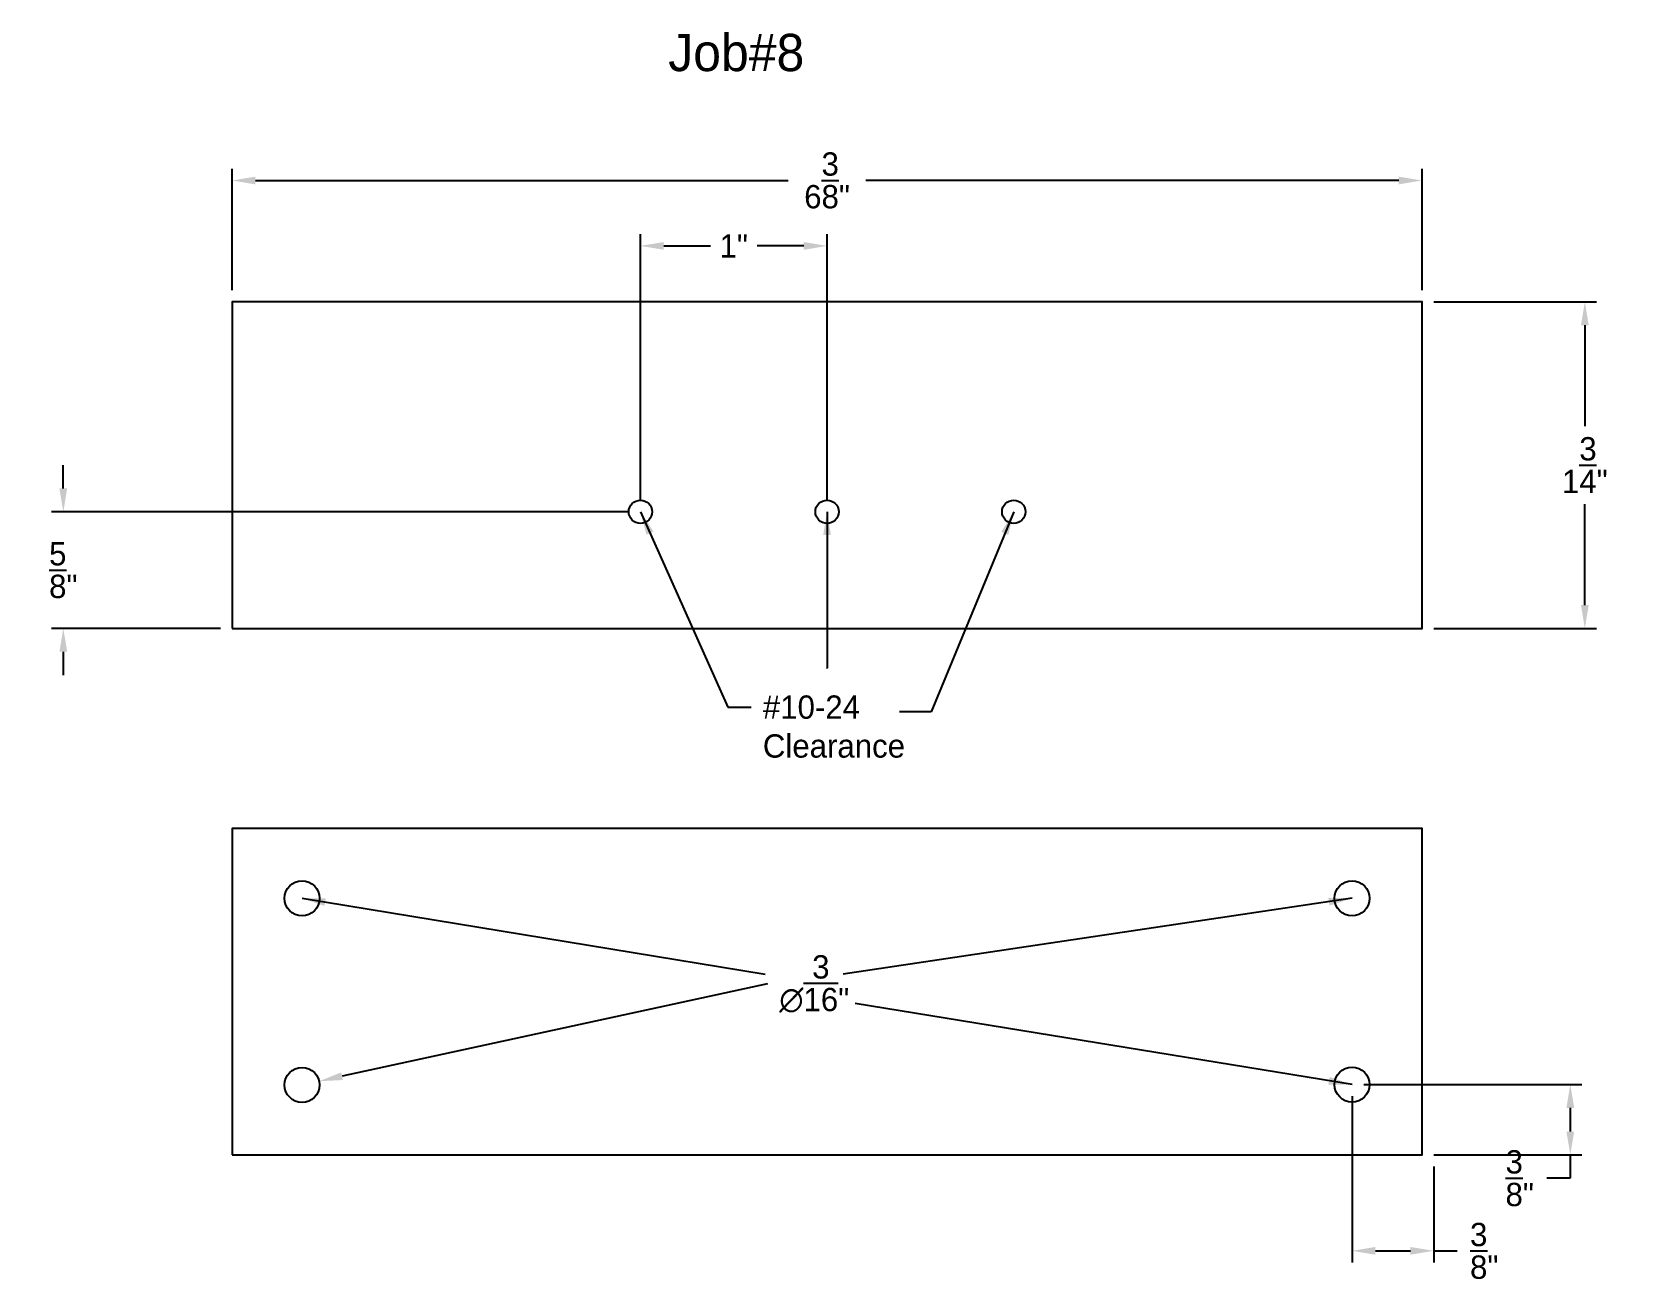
# Model space of a CAD drawing. Header units: millimetres. Extents: x 864.01 to 872.55, y 1457.23 to 1463.91.
import ezdxf

# ---------------------------------------------------------------- set-up
doc = ezdxf.new("R2010")
doc.units = ezdxf.units.MM
doc.layers.get('0').update_dxf_attribs({"color": 1})
doc.layers.add('dimensions', color=5, linetype='Continuous')
doc.layers.add('dimensions @ 1', color=5, linetype='Continuous')
doc.dimstyles.new('Annotative', dxfattribs={"dimscale": 0, "dimtxt": 0.125, "dimasz": 0.125, "dimexe": 0.0625, "dimexo": 0.0625, "dimgap": 0.0625, "dimtad": 0, "dimtih": 1, "dimtoh": 1, "dimlunit": 4, "dimtxsty": 'Standard', "dimcen": 0, "dimadec": 0, "dimazin": 0, "dimtfac": 1, "dimtofl": 0, "dimtmove": 0, "dimatfit": 3, "dimfxl": 1, "dimarcsym": 0})

# ---------------------------------------------------------------- blocks, each defined once
blk = doc.blocks.new('*D1')
at = {"layer": 'Defpoints', "color": 0}
for p in [(871.46, 1462.4653), (871.46, 1460.7153), (872.3322, 1460.7153)]:
    blk.add_point(p, dxfattribs=at)
at = {"layer": 'dimensions', "color": 0, "lineweight": -2}
for p, q in [((871.5225, 1462.4653), (872.3947, 1462.4653)), ((872.3322, 1462.3403), (872.3322, 1461.7986)), ((872.3322, 1460.8403), (872.3322, 1461.3819)), ((871.5225, 1460.7153), (872.3947, 1460.7153))]:
    blk.add_line(p, q, dxfattribs=at)
at = {"layer": 'dimensions', "color": 0}
for points in [[(872.3114, 1462.3403), (872.3531, 1462.3403), (872.3322, 1462.4653)], [(872.3114, 1460.8403), (872.3531, 1460.8403), (872.3322, 1460.7153)]]:
    blk.add_solid(points, dxfattribs=at)
at = {"layer": 'dimensions', "color": 0, "insert": (872.3322, 1461.5903), "char_height": 0.125, "attachment_point": 5}
blk.add_mtext('1{\\H1.000000x;\\S3/4;}"', dxfattribs=at)
blk = doc.blocks.new('*D2')
at = {"layer": 'Defpoints', "color": 0}
for p in [(871.46, 1463.1158), (865.085, 1462.4653), (871.46, 1462.4653)]:
    blk.add_point(p, dxfattribs=at)
at = {"layer": 'dimensions', "color": 0, "lineweight": -2}
for p, q in [((865.085, 1462.5278), (865.085, 1463.1783)), ((871.46, 1462.5278), (871.46, 1463.1783)), ((865.21, 1463.1158), (868.0641, 1463.1158)), ((871.335, 1463.1158), (868.4808, 1463.1158))]:
    blk.add_line(p, q, dxfattribs=at)
at = {"layer": 'dimensions', "color": 0}
for points in [[(865.21, 1463.1366), (865.21, 1463.0949), (865.085, 1463.1158)], [(871.335, 1463.1366), (871.335, 1463.0949), (871.46, 1463.1158)]]:
    blk.add_solid(points, dxfattribs=at)
at = {"layer": 'dimensions', "color": 0, "insert": (868.2725, 1463.1158), "char_height": 0.125, "attachment_point": 5}
blk.add_mtext('6{\\H1.000000x;\\S3/8;}"', dxfattribs=at)
blk = doc.blocks.new('*D3')
at = {"layer": 'Defpoints', "color": 0}
for p in [(868.2725, 1462.7653), (867.2725, 1461.3403), (868.2725, 1461.3403)]:
    blk.add_point(p, dxfattribs=at)
at = {"layer": 'dimensions', "color": 0, "lineweight": -2}
for p, q in [((867.2725, 1461.4028), (867.2725, 1462.8278)), ((868.2725, 1461.4028), (868.2725, 1462.8278)), ((867.3975, 1462.7653), (867.6475, 1462.7653)), ((868.1475, 1462.7653), (867.8975, 1462.7653))]:
    blk.add_line(p, q, dxfattribs=at)
at = {"layer": 'dimensions', "color": 0}
for points in [[(867.3975, 1462.7861), (867.3975, 1462.7444), (867.2725, 1462.7653)], [(868.1475, 1462.7861), (868.1475, 1462.7444), (868.2725, 1462.7653)]]:
    blk.add_solid(points, dxfattribs=at)
at = {"layer": 'dimensions', "color": 0, "insert": (867.7725, 1462.7653), "char_height": 0.125, "attachment_point": 5}
blk.add_mtext('1"', dxfattribs=at)
blk = doc.blocks.new('*D4')
at = {"layer": 'Defpoints', "color": 0}
for p in [(867.2725, 1461.3403), (864.1806, 1460.7153), (865.085, 1460.7153)]:
    blk.add_point(p, dxfattribs=at)
at = {"layer": 'dimensions', "color": 0, "lineweight": -2}
for p, q in [((864.1806, 1461.4653), (864.1806, 1461.5903)), ((867.21, 1461.3403), (864.1181, 1461.3403)), ((865.0225, 1460.7153), (864.1181, 1460.7153)), ((864.1806, 1460.5903), (864.1806, 1460.4653))]:
    blk.add_line(p, q, dxfattribs=at)
at = {"layer": 'dimensions', "color": 0}
for points in [[(864.1598, 1461.4653), (864.2015, 1461.4653), (864.1806, 1461.3403)], [(864.1598, 1460.5903), (864.2015, 1460.5903), (864.1806, 1460.7153)]]:
    blk.add_solid(points, dxfattribs=at)
at = {"layer": 'dimensions', "color": 0, "insert": (864.1806, 1461.0278), "char_height": 0.125, "attachment_point": 5}
blk.add_mtext('{\\H1.000000x;\\S5/8;}"', dxfattribs=at)
blk = doc.blocks.new('*D5')
at = {"layer": 'Defpoints', "color": 0}
for p in [(871.085, 1458.2702), (871.46, 1457.8934), (872.2543, 1457.8934)]:
    blk.add_point(p, dxfattribs=at)
at = {"layer": 'dimensions', "color": 0, "lineweight": -2}
for p, q in [((871.1475, 1458.2702), (872.3168, 1458.2702)), ((872.2543, 1458.1452), (872.2543, 1458.0184)), ((871.5225, 1457.8934), (872.3168, 1457.8934)), ((872.2543, 1457.8934), (872.2543, 1457.7684)), ((872.2543, 1457.7684), (872.1293, 1457.7684))]:
    blk.add_line(p, q, dxfattribs=at)
at = {"layer": 'dimensions', "color": 0}
for points in [[(872.2334, 1458.1452), (872.2751, 1458.1452), (872.2543, 1458.2702)], [(872.2334, 1458.0184), (872.2751, 1458.0184), (872.2543, 1457.8934)]]:
    blk.add_solid(points, dxfattribs=at)
at = {"layer": 'dimensions', "color": 0, "insert": (871.9834, 1457.7684), "char_height": 0.125, "attachment_point": 5}
blk.add_mtext('{\\H1.000000x;\\S3/8;}"', dxfattribs=at)
blk = doc.blocks.new('*D6')
at = {"layer": 'Defpoints', "color": 0}
for p in [(871.085, 1458.2702), (871.5225, 1457.8934), (871.5225, 1457.379)]:
    blk.add_point(p, dxfattribs=at)
at = {"layer": 'dimensions', "color": 0, "lineweight": -2}
for p, q in [((871.085, 1458.2077), (871.085, 1457.3165)), ((871.5225, 1457.8309), (871.5225, 1457.3165)), ((871.21, 1457.379), (871.3975, 1457.379)), ((871.5225, 1457.379), (871.6475, 1457.379))]:
    blk.add_line(p, q, dxfattribs=at)
at = {"layer": 'dimensions', "color": 0}
for points in [[(871.21, 1457.3998), (871.21, 1457.3582), (871.085, 1457.379)], [(871.3975, 1457.3998), (871.3975, 1457.3582), (871.5225, 1457.379)]]:
    blk.add_solid(points, dxfattribs=at)
at = {"layer": 'dimensions', "color": 0, "insert": (871.7933, 1457.379), "char_height": 0.125, "attachment_point": 5}
blk.add_mtext('{\\H1.000000x;\\S3/8;}"', dxfattribs=at)
blk = doc.blocks.new('*D7')
at = {"layer": 'Defpoints', "color": 0}
for p in [(865.5516, 1458.2883), (865.3684, 1458.2486)]:
    blk.add_point(p, dxfattribs=at)
at = {"layer": 'dimensions', "color": 0, "lineweight": -2}
blk.add_line((867.954, 1458.8094), (865.6738, 1458.3148), dxfattribs=at)
at = {"layer": 'dimensions', "color": 0}
blk.add_solid([(865.6693, 1458.3352), (865.6782, 1458.2944), (865.5516, 1458.2883)], dxfattribs=at)
at = {"layer": 'dimensions', "color": 0, "insert": (868.204, 1458.8094), "char_height": 0.125, "attachment_point": 5}
blk.add_mtext('∅{\\H1.000000x;\\S3/16;}"', dxfattribs=at)

msp = doc.modelspace()

# ---------------------------------------------------------------- linework, layer by layer
for points in [[(865.08498, 1460.71526), (871.45998, 1460.71526), (871.45998, 1462.46526), (865.08498, 1462.46526)], [(865.08498, 1457.89343), (871.45998, 1457.89343), (871.45998, 1459.64343), (865.08498, 1459.64343)]]:
    msp.add_lwpolyline(points, close=True)
for centre, radius in [((867.27248, 1461.34026), 0.0625), ((868.27248, 1461.34026), 0.0625), ((869.27248, 1461.34026), 0.0625), ((865.45998, 1459.26843), 0.09375), ((871.08498, 1459.26843), 0.09375), ((865.45998, 1458.26843), 0.09375), ((871.08498, 1458.27024), 0.09375)]:
    msp.add_circle(centre, radius)

# ---------------------------------------------------------------- texts
at = {"layer": 'Defpoints'}
msp.add_text('Job#8', height=0.2, dxfattribs=at).set_placement((867.42166, 1463.70191))
at = {"layer": 'dimensions @ 1', "insert": (867.92836, 1460.3558), "char_height": 0.125, "width": 0.2, "attachment_point": 1}
msp.add_mtext('#10-24 Clearance', dxfattribs=at)

# ---------------------------------------------------------------- dimensions: what is measured, and where the dimension line sits
at = {"layer": 'dimensions @ 1'}
for base, p1, p2, picture, middle in [((871.45998, 1463.11577), (865.08498, 1462.46526), (871.45998, 1462.46526), '*D2', (868.27248, 1463.11577)), ((871.522475, 1457.379), (871.084979, 1458.270235), (871.522475, 1457.893434), '*D6', (871.793308, 1457.379))]:
    dim = msp.add_linear_dim(base=base, p1=p1, p2=p2, dimstyle='Annotative', override={"dimscale": 1, "dimdec": 3, "dimtix": 0, "dimtofl": 0, "dimtmove": 0, "dimatfit": 3}, dxfattribs=at)
    dim.commit()
    dim.dimension.update_dxf_attribs({"geometry": picture, "text_midpoint": middle})
dim = msp.add_linear_dim(base=(868.27248, 1462.76526), p1=(867.27248, 1461.34026), p2=(868.27248, 1461.34026), dimstyle='Annotative', override={"dimscale": 1, "dimtix": 0, "dimtofl": 0, "dimtmove": 0, "dimatfit": 3}, dxfattribs=at)
dim.commit()
dim.dimension.update_dxf_attribs({"geometry": '*D3', "text_midpoint": (867.77248, 1462.76526), "dimtype": 128})
for base, p1, p2, override, picture, middle in [((872.33224, 1460.71526), (871.45998, 1462.46526), (871.45998, 1460.71526), {"dimscale": 1, "dimtix": 0, "dimtofl": 0, "dimtmove": 0, "dimatfit": 3}, '*D1', (872.33224, 1461.59026)), ((864.18064, 1460.71526), (867.27248, 1461.34026), (865.08498, 1460.71526), {"dimscale": 1, "dimdec": 3, "dimtix": 0, "dimtofl": 0, "dimtmove": 0, "dimatfit": 3}, '*D4', (864.18064, 1461.02776)), ((872.25426, 1457.89343), (871.08498, 1458.27024), (871.45998, 1457.89343), {"dimscale": 1, "dimdec": 3, "dimtix": 0, "dimtofl": 0, "dimtmove": 0, "dimatfit": 3}, '*D5', (871.98343, 1457.76843))]:
    dim = msp.add_linear_dim(base=base, p1=p1, p2=p2, angle=90, dimstyle='Annotative', override=override, dxfattribs=at)
    dim.commit()
    dim.dimension.update_dxf_attribs({"geometry": picture, "text_midpoint": middle})
dim = msp.add_diameter_dim_2p(p1=(865.36836, 1458.24856), p2=(865.55159, 1458.28831), dimstyle='Annotative', override={"dimscale": 1, "dimdec": 4, "dimtix": 0, "dimtofl": 0, "dimtmove": 0, "dimatfit": 3}, dxfattribs=at)
dim.commit()
dim.dimension.update_dxf_attribs({"geometry": '*D7', "text_midpoint": (867.95405, 1458.8094), "dimtype": 131})

# ---------------------------------------------------------------- leaders
at = {"layer": 'dimensions @ 1', "annotation_type": 0, "has_hookline": 1, "hookline_direction": 0, "text_width": 1.02083}
msp.add_leader([(867.27248, 1461.34026), (867.74086, 1460.2933), (867.86586, 1460.2933)], dimstyle='Annotative', override={"dimscale": 1, "dimgap": 0.0625, "dimtad": 0}, dxfattribs=at)
at = {"layer": 'dimensions @ 1'}
for points in [[(868.27248, 1461.34026), (868.27248, 1460.50147), (868.26954, 1460.50147)], [(869.27248, 1461.34026), (868.82948, 1460.26728), (868.6602, 1460.26728)], [(865.45998, 1459.26843), (867.94101, 1458.86153)], [(871.08498, 1459.26843), (868.3585, 1458.86153)], [(871.08498, 1458.27024), (868.42372, 1458.70511)]]:
    msp.add_leader(points, dimstyle='Annotative', override={"dimscale": 1, "dimgap": 0.0625, "dimtad": 0}, dxfattribs=at)

doc.saveas('drawing.dxf')
